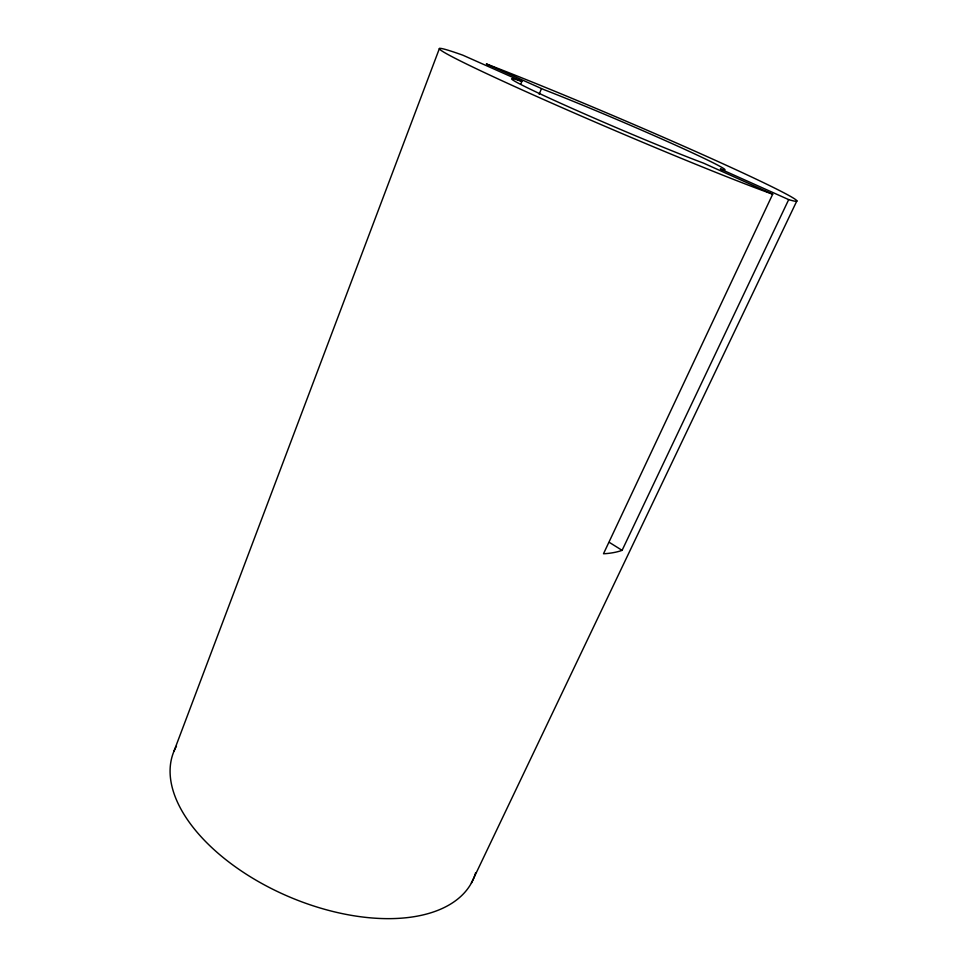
<?xml version="1.0" encoding="UTF-8"?>
<svg xmlns="http://www.w3.org/2000/svg" width="967" height="967" viewBox="0 0 967 967"><rect width="100%" height="100%" fill="white"/><g stroke="black" fill="none" stroke-linecap="round" stroke-linejoin="round"><path stroke-width="1.45" d="M174.012 751.129L439.429 48.483M520.73 84.238L521.854 81.433L462.818 55.179A194.343 6.503 23.1 0 0 525.673 91.502A194.343 6.503 23.1 0 0 768.777 192.808L772.681 194.222L603.493 553.753L605.898 553.62A178.581 51.722 23.1 0 0 622.095 550.344L788.697 199.613A194.343 6.503 23.1 0 0 708.013 157.017A194.343 6.503 23.1 0 0 487.308 64.293L486.365 63.943L543.865 89.605A115.943 3.856 23.1 0 1 672.113 143.612A115.943 3.856 23.1 0 1 721.43 169.31L720.342 168.995L788.697 199.613M539.175 94.258L541.435 88.662M471.388 883.028L796.868 200.87M772.681 194.222L703.492 163.121A115.943 3.856 23.1 0 1 563.193 104.424A115.943 3.856 23.1 0 1 521.854 81.433M609.331 542.378L622.095 550.344M475.619 872.73A162.758 89.049 23.1 0 1 289.653 897.025A162.758 89.049 23.1 0 1 176.465 746.137"/></g></svg>
